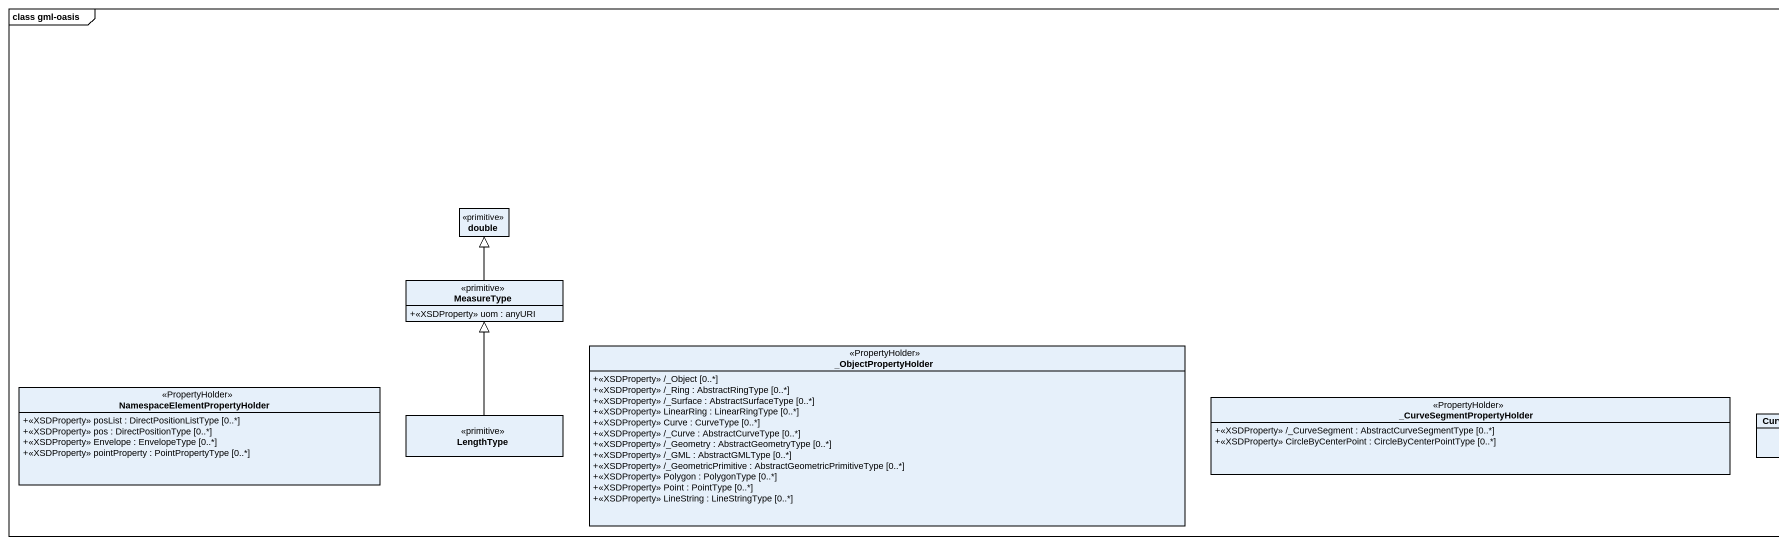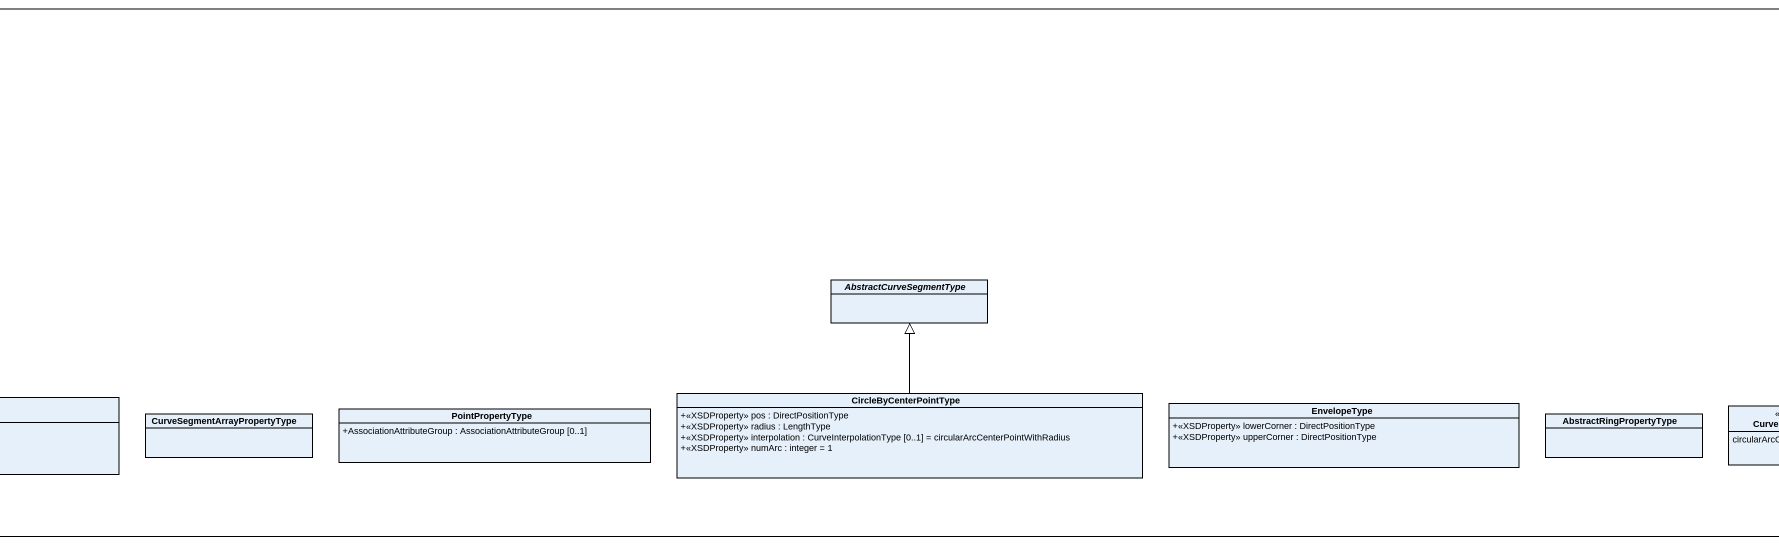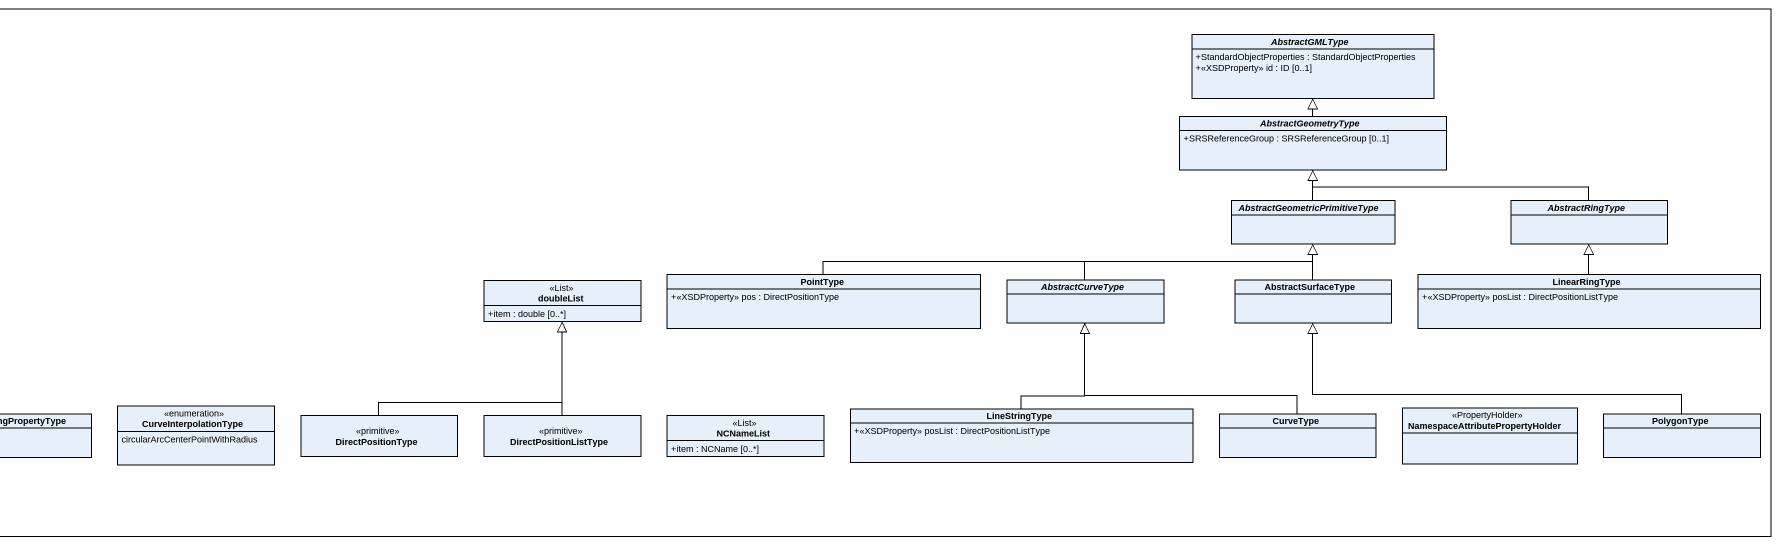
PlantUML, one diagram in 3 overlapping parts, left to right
@startuml
mainframe class gml-oasis
hide circle
hide empty members
skinparam classAttributeIconSize 0
abstract class AbstractGMLType {
  +StandardObjectProperties : StandardObjectProperties
  +<<XSDProperty>> id : ID [0..1]
}
abstract class AbstractGeometryType {
  +SRSReferenceGroup : SRSReferenceGroup [0..1]
}
abstract class "AbstractGeometricPrimitiveType" as AbstractGeometricPrimitiveTy
abstract class AbstractRingType
class double <<primitive>>
abstract class AbstractCurveSegmentType
class PointType {
  +<<XSDProperty>> pos : DirectPositionType
}
abstract class AbstractCurveType
class AbstractSurfaceType
class LinearRingType {
  +<<XSDProperty>> posList : DirectPositionListType
}
class MeasureType <<primitive>> {
  +<<XSDProperty>> uom : anyURI
}
class doubleList <<List>> {
  +item : double [0..*]
}
class "_ObjectPropertyHolder" as ObjectPropertyHolder <<PropertyHolder>> {
  +<<XSDProperty>> /_Object [0..*]
  +<<XSDProperty>> /_Ring : AbstractRingType [0..*]
  +<<XSDProperty>> /_Surface : AbstractSurfaceType [0..*]
  +<<XSDProperty>> LinearRing : LinearRingType [0..*]
  +<<XSDProperty>> Curve : CurveType [0..*]
  +<<XSDProperty>> /_Curve : AbstractCurveType [0..*]
  +<<XSDProperty>> /_Geometry : AbstractGeometryType [0..*]
  +<<XSDProperty>> /_GML : AbstractGMLType [0..*]
  +<<XSDProperty>> /_GeometricPrimitive : AbstractGeometricPrimitiveType [0..*]
  +<<XSDProperty>> Polygon : PolygonType [0..*]
  +<<XSDProperty>> Point : PointType [0..*]
  +<<XSDProperty>> LineString : LineStringType [0..*]
}
class "NamespaceElementPropertyHolder" as NamespaceElementPropertyHold <<PropertyHolder>> {
  +<<XSDProperty>> posList : DirectPositionListType [0..*]
  +<<XSDProperty>> pos : DirectPositionType [0..*]
  +<<XSDProperty>> Envelope : EnvelopeType [0..*]
  +<<XSDProperty>> pointProperty : PointPropertyType [0..*]
}
class CircleByCenterPointType {
  +<<XSDProperty>> pos : DirectPositionType
  +<<XSDProperty>> radius : LengthType
  +<<XSDProperty>> interpolation : CurveInterpolationType [0..1] = circularArcCenterPointWithRadius
  +<<XSDProperty>> numArc : integer = 1
}
class LengthType <<primitive>>
class "_CurveSegmentPropertyHolder" as CurveSegmentPropertyHolder <<PropertyHolder>> {
  +<<XSDProperty>> /_CurveSegment : AbstractCurveSegmentType [0..*]
  +<<XSDProperty>> CircleByCenterPoint : CircleByCenterPointType [0..*]
}
class "CurveSegmentArrayPropertyType" as CurveSegmentArrayPropertyTyp
class PointPropertyType {
  +AssociationAttributeGroup : AssociationAttributeGroup [0..1]
}
class EnvelopeType {
  +<<XSDProperty>> lowerCorner : DirectPositionType
  +<<XSDProperty>> upperCorner : DirectPositionType
}
class AbstractRingPropertyType
enum CurveInterpolationType {
  circularArcCenterPointWithRadius
}
class DirectPositionType <<primitive>>
class DirectPositionListType <<primitive>>
class NCNameList <<List>> {
  +item : NCName [0..*]
}
class LineStringType {
  +<<XSDProperty>> posList : DirectPositionListType
}
class CurveType
class "NamespaceAttributePropertyHolder" as NamespaceAttributePropertyHo <<PropertyHolder>>
class PolygonType
AbstractGeometryType -up-|> AbstractGMLType
AbstractGeometricPrimitiveTy -up-|> AbstractGeometryType
AbstractRingType -left-|> AbstractGeometryType
PointType -right-|> AbstractGeometricPrimitiveTy
AbstractCurveType -right-|> AbstractGeometricPrimitiveTy
AbstractSurfaceType -up-|> AbstractGeometricPrimitiveTy
LinearRingType -up-|> AbstractRingType
MeasureType -up-|> double
CircleByCenterPointType -up-|> AbstractCurveSegmentType
LengthType -up-|> MeasureType
DirectPositionType -up-|> doubleList
DirectPositionListType -up-|> doubleList
LineStringType -up-|> AbstractCurveType
CurveType -up-|> AbstractCurveType
PolygonType -left-|> AbstractSurfaceType
@enduml
